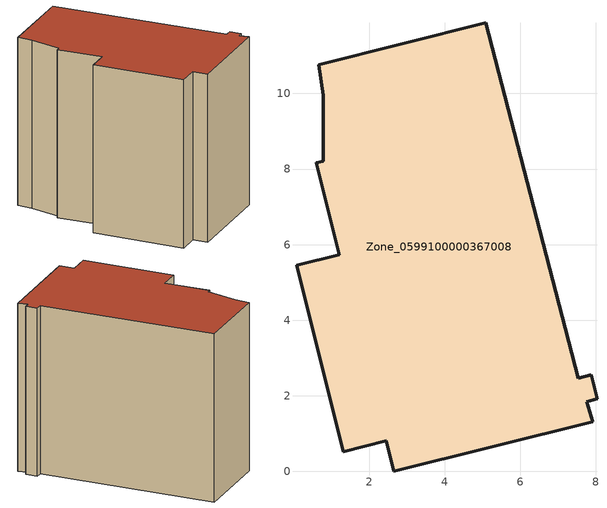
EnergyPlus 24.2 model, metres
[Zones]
Zone_0599100000367008
 floor ground (C_G): 7.92,1.31 2.65,0 2.45,0.81 1.31,0.52 0.08,5.45 1.21,5.73 0.6,8.17 0.78,8.21 0.79,9.96 0.67,10.77 5.09,11.87 7.54,2.47 7.87,2.55 8.03,1.92 7.75,1.84 z0
 wall outside (C_F): 1.31,0.52 2.45,0.81 2.65,0 7.92,1.31 7.75,1.84 8.03,1.92 7.87,2.55 7.54,2.47 5.09,11.87 0.67,10.77 0.79,9.96 0.78,8.21 0.6,8.17 1.21,5.73 0.08,5.45 1.31,0.52 z0:9.38
 roof outside (C_R): 2.65,0 7.92,1.31 7.75,1.84 8.03,1.92 7.87,2.55 7.54,2.47 5.09,11.87 0.67,10.77 0.79,9.96 0.78,8.21 0.6,8.17 1.21,5.73 0.08,5.45 1.31,0.52 2.45,0.81 z9.38
[BUILDING]
Pand.0599100000367008: North Axis=0; Terrain=City; Loads Convergence Tolerance Value=0.04; Temperature Convergence Tolerance Value=0.4; Solar Distribution=FullExterior; Maximum Number of Warmup Days=25; Minimum Number of Warmup Days=1
[Site:Location]
Rotterdam.The.Hague.AP_ZH_NLD Design_Conditions: Latitude=51.96; Longitude=4.45; Time Zone=1; Elevation=-4.5
[SITE:GROUNDTEMPERATURE:BUILDINGSURFACE]
18, 18, 18, 18, 18, 18, 18, 18, 18, 18, 18, 18
[MATERIAL] Thermal Absorptance=0.9; Solar Absorptance=0.7; Visible Absorptance=0.7
Name | Roughness | Thickness | Conductivity | Density | Specific Heat
G.TC.1992-2005 | MediumSmooth | 0.15 | 0.06 | 540 | 1210
F.TC.1992-2005 | Rough | 0.3 | 0.12 | 1920 | 840
R.TC.1992-2005 | MediumRough | 0.2 | 0.08 | 1500 | 1000
[CONSTRUCTION]
C_G: G.TC.1992-2005
C_F: F.TC.1992-2005
C_R: R.TC.1992-2005
[ZONE]
Zone_0599100000367008: Type=1; Multiplier=1; Ceiling Height=Autocalculate; Volume=Autocalculate; Floor Area=autocalculate; Part of Total Floor Area=Yes
[ZONEINFILTRATION:DESIGNFLOWRATE]
Infil_Zone_0599100000367008: Zone or ZoneList or Space or SpaceList=Zone_0599100000367008; Schedule=AlwaysOn; Design Flow Rate Calculation Method=Flow/Area; Flow Rate per Floor Area=0.0015; Constant Term Coefficient=1; Temperature Term Coefficient=0; Velocity Term Coefficient=0; Velocity Squared Term Coefficient=0
[HVACTEMPLATE:ZONE:IDEALLOADSAIRSYSTEM]
Zone_0599100000367008: Maximum Heating Supply Air Temperature=50; Minimum Cooling Supply Air Temperature=13; Maximum Heating Supply Air Humidity Ratio=0.0156; Minimum Cooling Supply Air Humidity Ratio=0.0077; Heating Limit=NoLimit; Cooling Limit=NoLimit; Dehumidification Control Type=ConstantSensibleHeatRatio; Cooling Sensible Heat Ratio=0.7; Dehumidification Setpoint=60; Humidification Control Type=None; Humidification Setpoint=30; Outdoor Air Method=None; Outdoor Air Flow Rate per Person=0.00944; Outdoor Air Flow Rate per Zone Floor Area=0; Outdoor Air Flow Rate per Zone=0; Demand Controlled Ventilation Type=None; Outdoor Air Economizer Type=NoEconomizer; Heat Recovery Type=None; Sensible Heat Recovery Effectiveness=0.7; Latent Heat Recovery Effectiveness=0.65
[ZONECONTROL:THERMOSTAT]
ThermostatControl_Zone_0599100000367008: Zone or ZoneList=Zone_0599100000367008; Control Type Schedule=DualSetpointControlType; Control 1=Thermostat_Zone_0599100000367008; Temperature Difference Between Cutout And Setpoint=0
[THERMOSTATSETPOINT:DUALSETPOINT]
Thermostat_Zone_0599100000367008: Heating Setpoint Temperature Schedule=HeatingSetpoint_Zone_0599100000367008; Cooling Setpoint Temperature Schedule=CoolingSetpoint_Zone_0599100000367008
[SCHEDULE:COMPACT]
HeatingSetpoint_Zone_0599100000367008: Through: 12/31, For: AllDays, Until: 24:00, 21
CoolingSetpoint_Zone_0599100000367008: Through: 12/31, For: AllDays, Until: 24:00, 24
DualSetpointControlType: Through: 12/31, For: AllDays, Until: 24:00, 4
AlwaysOn: Through: 12/31, For: AllDays, Until: 24:00, 1
